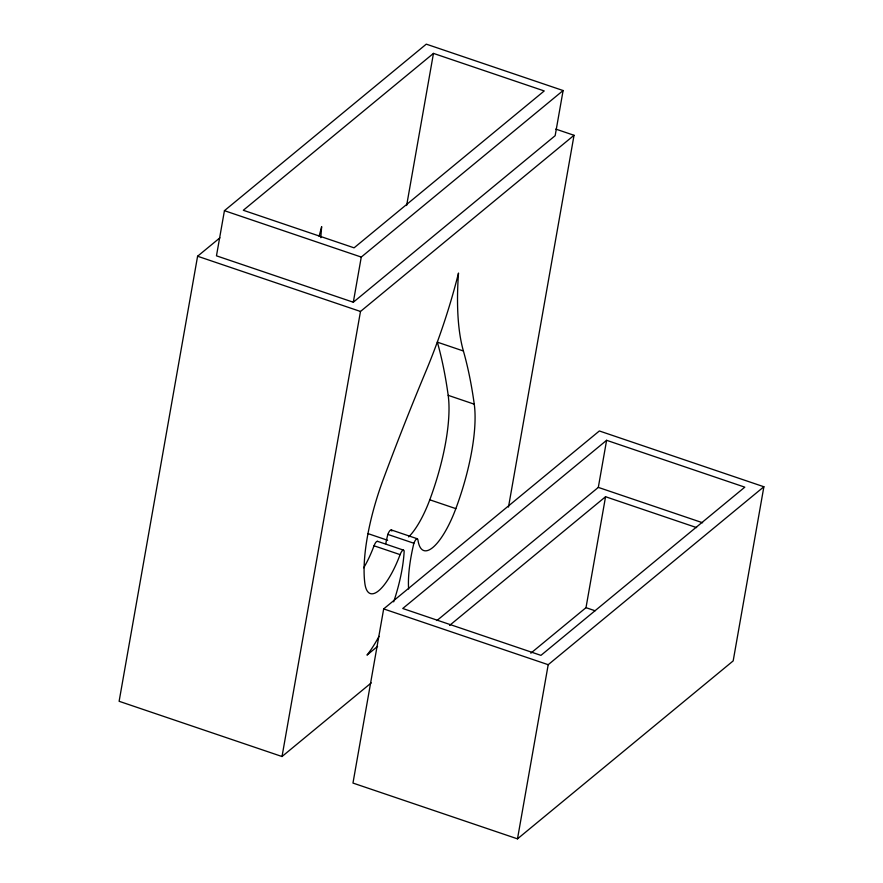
<?xml version="1.0" encoding="UTF-8"?>
<svg xmlns="http://www.w3.org/2000/svg" width="883" height="883" viewBox="0 0 883 883"><rect width="100%" height="100%" fill="white"/><g stroke="black" fill="none" stroke-linecap="round" stroke-linejoin="round"><path stroke-width="1.32" d="M219.9 237.836L197.593 256.236L119.117 701.29L282.019 756.521L371.257 682.89M224.437 210.684L216.467 255.827L353.31 302.229L555.153 135.695L563.111 90.541L426.279 44.15L224.437 210.684L361.268 257.074L563.111 90.541M353.31 302.229L361.268 257.074M282.019 756.521L360.485 311.467L574.038 135.287L555.793 129.106M406.633 205.529L433.465 53.399L544.237 90.949L354.083 247.836L243.311 210.275L433.465 53.399M383.675 608.917L352.968 783.066L517.493 838.85L733.177 660.903L763.883 486.754L599.358 430.97L383.675 608.917L548.2 664.7L763.883 486.754M508.487 507.063L574.038 135.287M517.493 838.85L548.2 664.7M436.919 620.55L598.31 487.394L606.61 440.308L744.81 487.162L540.948 655.363L402.747 608.497L606.61 440.308M530.826 653.188L586.003 607.67L605.561 496.732L696.621 527.604M377.593 646.334L366.997 655.109A76.788 23.664 -71.3 0 0 379.006 636.334M449.59 625.407L605.561 496.732M197.593 256.236L360.485 311.467M408.619 589.027A85.96 26.501 -71.3 0 1 413.884 543.255A5.916 1.821 -71.3 0 1 417.946 539.899A55.176 17.009 -71.3 0 0 455.838 508.63A110.85 34.172 -71.3 0 0 474.259 404.182A760.042 234.271 -71.3 0 0 463.398 350.993L437.339 342.151A760.042 234.271 -71.3 0 1 448.189 395.341A110.85 34.172 -71.3 0 1 429.778 499.8A55.176 17.009 -71.3 0 1 408.652 536.908M448.189 395.341L474.259 404.182M598.31 487.394L702.614 522.758M429.778 499.8L455.838 508.63M391.335 529.955L417.394 538.796M385.783 543.652A85.96 26.501 -71.3 0 1 387.814 534.414L413.884 543.255M368.112 533.652L387.659 540.286M586.003 607.67L595.109 610.76M377.538 541.334L403.608 550.175M363.708 567.802A51.236 15.795 -71.3 0 0 374.028 545.793L400.087 554.623A5.916 1.821 -71.3 0 1 404.149 551.279A76.788 23.664 -71.3 0 1 393.675 601.864M400.087 554.623A51.236 15.795 -71.3 0 1 364.9 583.663A110.85 34.172 -71.3 0 1 383.321 479.215A931.09 286.997 -71.3 0 1 425.816 371.478A217.604 67.075 -71.3 0 0 458.509 273.046A270.695 83.444 -71.3 0 0 463.398 350.993M319.083 236.236A270.695 83.444 -71.3 0 0 321.666 226.644A217.604 67.075 -71.3 0 0 320.838 237.693M374.028 545.793A5.916 1.821 -71.3 0 1 377.792 541.555M387.814 534.414A5.916 1.821 -71.3 0 1 391.875 531.058"/></g></svg>
